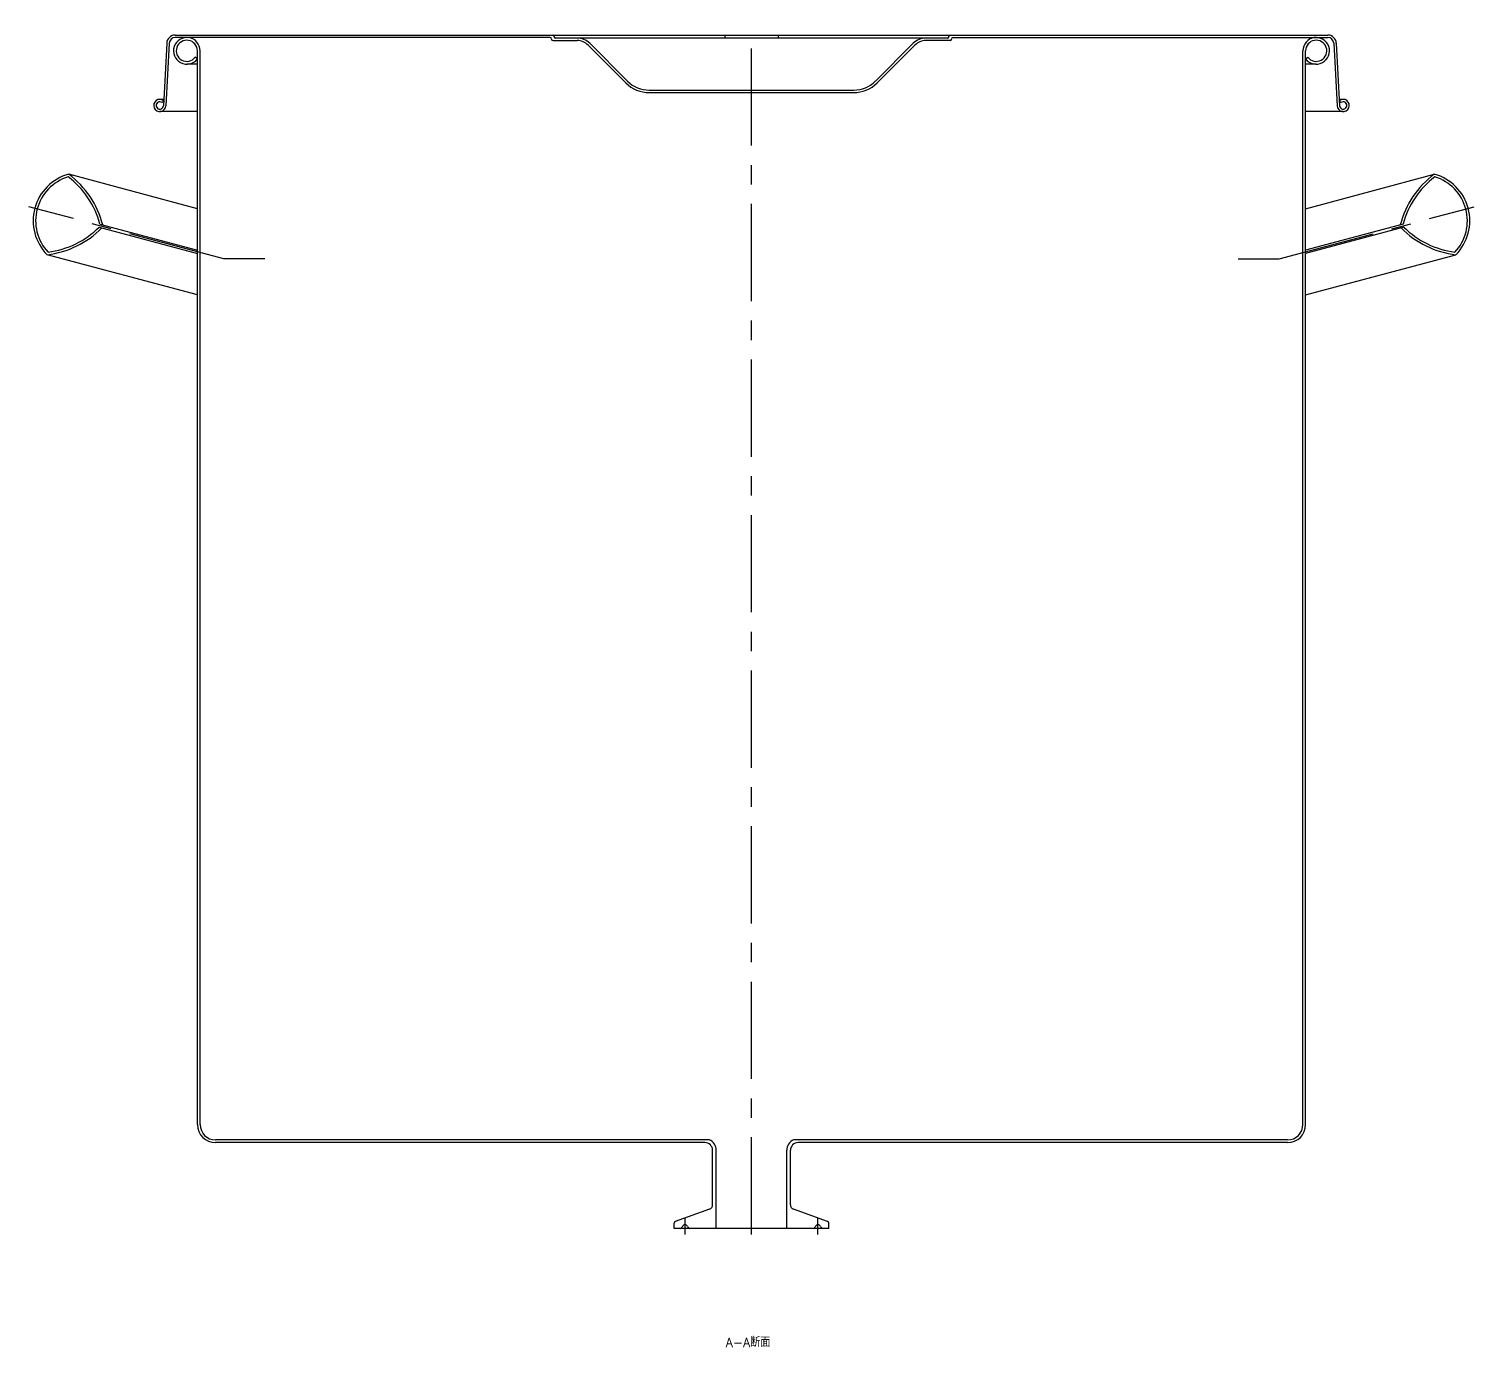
# Model space of a CAD drawing. Extents: x -247 to 740, y -689 to 197.
# Drawn here: x 268.7 to 740.5, y -689.4 to -258.9 of the extents above; entities that cross this region are included whole.
import ezdxf

# ---------------------------------------------------------------- set-up
doc = ezdxf.new("R2010")
doc.units = 0
doc.linetypes.add('CENTER', pattern=[50.8, 31.75, -6.35, 6.35, -6.35])
doc.layers.get('0').update_dxf_attribs({"linetype": 'CONTINUOUS'})
doc.layers.add('CENTER', color=1, linetype='CONTINUOUS')
doc.styles.get("Standard").update_dxf_attribs({"font": 'txt.shx', "height": 3, "bigfont": 'bigfont.shx'})

msp = doc.modelspace()

# ---------------------------------------------------------------- linework, layer by layer
at = {"color": 7, "linetype": 'CONTINUOUS'}
for p, q in [((313.67, -263.6), (312.6, -284.06)), ((314.47, -263.64), (313.39, -284.11)), ((316.46, -260.95), (692.67, -260.95)), ((438.77, -261.75), (316.46, -261.75)), ((439.77, -262.75), (447.66, -262.75)), ((568.57, -261.95), (440.57, -261.95)), ((451.77, -263.65), (464.14, -276.02)), ((495.82, -260.95), (495.82, -261.95)), ((513.32, -260.95), (513.32, -261.95)), ((557.37, -263.65), (545, -276.02)), ((569.37, -262.75), (561.47, -262.75)), ((570.37, -261.75), (692.67, -261.75)), ((694.67, -263.64), (695.74, -284.11)), ((695.47, -263.6), (696.54, -284.06)), ((323.67, -268.75), (322.95, -268.2)), ((323.67, -616.75), (323.67, -266.1)), ((324.57, -616.75), (324.57, -266.1)), ((451.2, -264.21), (463.57, -276.58)), ((557.93, -264.21), (545.56, -276.58)), ((684.57, -616.75), (684.57, -266.1)), ((685.47, -616.75), (685.47, -266.1)), ((685.47, -268.75), (686.18, -268.2)), ((323.67, -270.45), (320.22, -270.45)), ((688.92, -270.45), (685.47, -270.45)), ((312.71, -281.95), (311.4, -281.95)), ((312.17, -283.02), (312.68, -282.41)), ((471.21, -278.95), (537.92, -278.95)), ((471.21, -279.75), (537.92, -279.75)), ((697.73, -281.95), (696.43, -281.95)), ((696.96, -283.02), (696.45, -282.41)), ((323.67, -285.95), (311.4, -285.95)), ((697.73, -285.95), (685.47, -285.95)), ((323.67, -317.67), (281.66, -306.41)), ((685.47, -317.67), (727.48, -306.41)), ((291.61, -323.67), (323.67, -332.26)), ((291.87, -322.71), (323.67, -331.23)), ((717.27, -322.71), (685.47, -331.23)), ((717.53, -323.67), (685.47, -332.26)), ((323.67, -345.83), (274.62, -332.68)), ((685.47, -345.83), (734.52, -332.68)), ((490.83, -621.75), (329.57, -621.75)), ((489.37, -622.65), (329.57, -622.65)), ((679.57, -621.75), (518.31, -621.75)), ((679.57, -622.65), (519.77, -622.65)), ((491.87, -642.95), (491.87, -625.15)), ((491.87, -642.95), (491.87, -625.15)), ((493.07, -650.65), (493.07, -625.15)), ((516.07, -650.65), (516.07, -625.15)), ((517.27, -642.95), (517.27, -625.15)), ((517.27, -642.95), (517.27, -625.15)), ((490.9, -644.34), (479.7, -648.41)), ((529.43, -648.41), (518.23, -644.34)), ((479.32, -650.65), (479.32, -648.96)), ((529.82, -650.65), (479.32, -650.65)), ((482.05, -650.01), (481.94, -650.29)), ((483.68, -650.01), (483.8, -650.29)), ((525.46, -649.99), (525.34, -650.29)), ((527.07, -649.99), (527.2, -650.29)), ((529.82, -650.65), (529.82, -648.96))]:
    msp.add_line(p, q, dxfattribs=at)
for centre, radius, start, end in [((316.46, -263.75), 2.8, 90, 177), ((316.46, -263.75), 2, 90, 177), ((320.22, -266.1), 4.35, 0, 322.4765), ((320.22, -266.1), 3.45, 0, 322.4765), ((438.77, -262.25), 0.5, 0, 90), ((439.77, -262.25), 0.5, 180, 270), ((439.57, -261.45), 0.5, 0, 90), ((440.57, -261.45), 0.5, 180, 270), ((447.66, -267.75), 5.8, 45, 90), ((447.66, -267.75), 5, 45, 90), ((561.47, -267.75), 5.8, 90, 135), ((561.47, -267.75), 5, 90, 135), ((568.57, -261.45), 0.5, 270, 0), ((569.57, -261.45), 0.5, 90, 180), ((569.37, -262.25), 0.5, 270, 0), ((570.37, -262.25), 0.5, 90, 180), ((688.92, -266.1), 4.35, 217.5235, 180), ((688.92, -266.1), 3.45, 217.5235, 180), ((692.67, -263.75), 2.8, 3, 90), ((692.67, -263.75), 2, 3, 90), ((471.21, -268.95), 10.8, 225, 270), ((471.21, -268.95), 10, 225, 270), ((537.92, -268.95), 10, 270, 315), ((537.92, -268.95), 10.8, 270, 315), ((311.4, -283.95), 2, 50.1651, 355.2077), ((311.4, -283.95), 1.2, 50.1885, 355.2198), ((697.73, -283.95), 2, 184.7923, 129.8349), ((697.73, -283.95), 1.2, 184.7802, 129.8115), ((285.82, -321.61), 15.76, 105.3289, 224.6711), ((263.96, -330.28), 29.72, 14.2901, 53.4463), ((745.17, -330.28), 29.72, 126.5537, 165.7099), ((723.31, -321.61), 15.76, 315.3289, 74.6711), ((285.82, -321.61), 14.96, 106.8178, 223.1822), ((263.96, -330.28), 28.92, 15.1832, 52.6666), ((745.17, -330.28), 28.92, 127.3334, 164.8168), ((723.31, -321.61), 14.96, 316.8178, 73.1822), ((271.23, -303.16), 29.72, 276.5537, 315.7099), ((271.23, -303.16), 28.92, 277.3334, 314.8168), ((737.91, -303.16), 29.72, 224.2901, 263.4463), ((737.91, -303.16), 28.92, 225.1832, 262.6666), ((329.57, -616.75), 5.9, 180, 270), ((329.57, -616.75), 5, 180, 270), ((679.57, -616.75), 5, 270, 0), ((679.57, -616.75), 5.9, 270, 0), ((489.37, -625.15), 2.5, 0, 90), ((489.37, -625.15), 3.7, 0, 66.7685), ((519.77, -625.15), 3.7, 113.2315, 180), ((519.77, -625.15), 2.5, 90, 180), ((490.4, -642.95), 1.47, 290, 0), ((518.74, -642.95), 1.47, 180, 250), ((479.91, -648.96), 0.588, 110, 180), ((481.39, -650.06), 0.588, 270, 337), ((482.87, -650.35), 0.882, 23, 157), ((484.34, -650.06), 0.588, 203, 270), ((524.79, -650.06), 0.588, 270, 337), ((526.27, -650.35), 0.882, 21.637, 158.363), ((527.74, -650.06), 0.588, 203, 270), ((529.23, -648.96), 0.588, 0, 70)]:
    msp.add_arc(centre, radius, start, end, dxfattribs=at)
at = {"layer": 'CENTER', "color": 1, "linetype": 'CENTER'}
for p, q in [((504.57, -652.65), (504.57, -258.95)), ((332.3, -334.06), (268.67, -317.01)), ((676.83, -334.06), (740.46, -317.01)), ((345.69, -334.06), (332.3, -334.06)), ((663.45, -334.06), (676.83, -334.06)), ((482.87, -652.65), (482.87, -647.47)), ((526.27, -652.65), (526.27, -647.47))]:
    msp.add_line(p, q, dxfattribs=at)

# ---------------------------------------------------------------- texts
at = {"color": 137, "linetype": 'CONTINUOUS'}
msp.add_text('A-A断面', height=3, dxfattribs=at).set_placement((496.15, -689.39))

doc.saveas('drawing.dxf')
